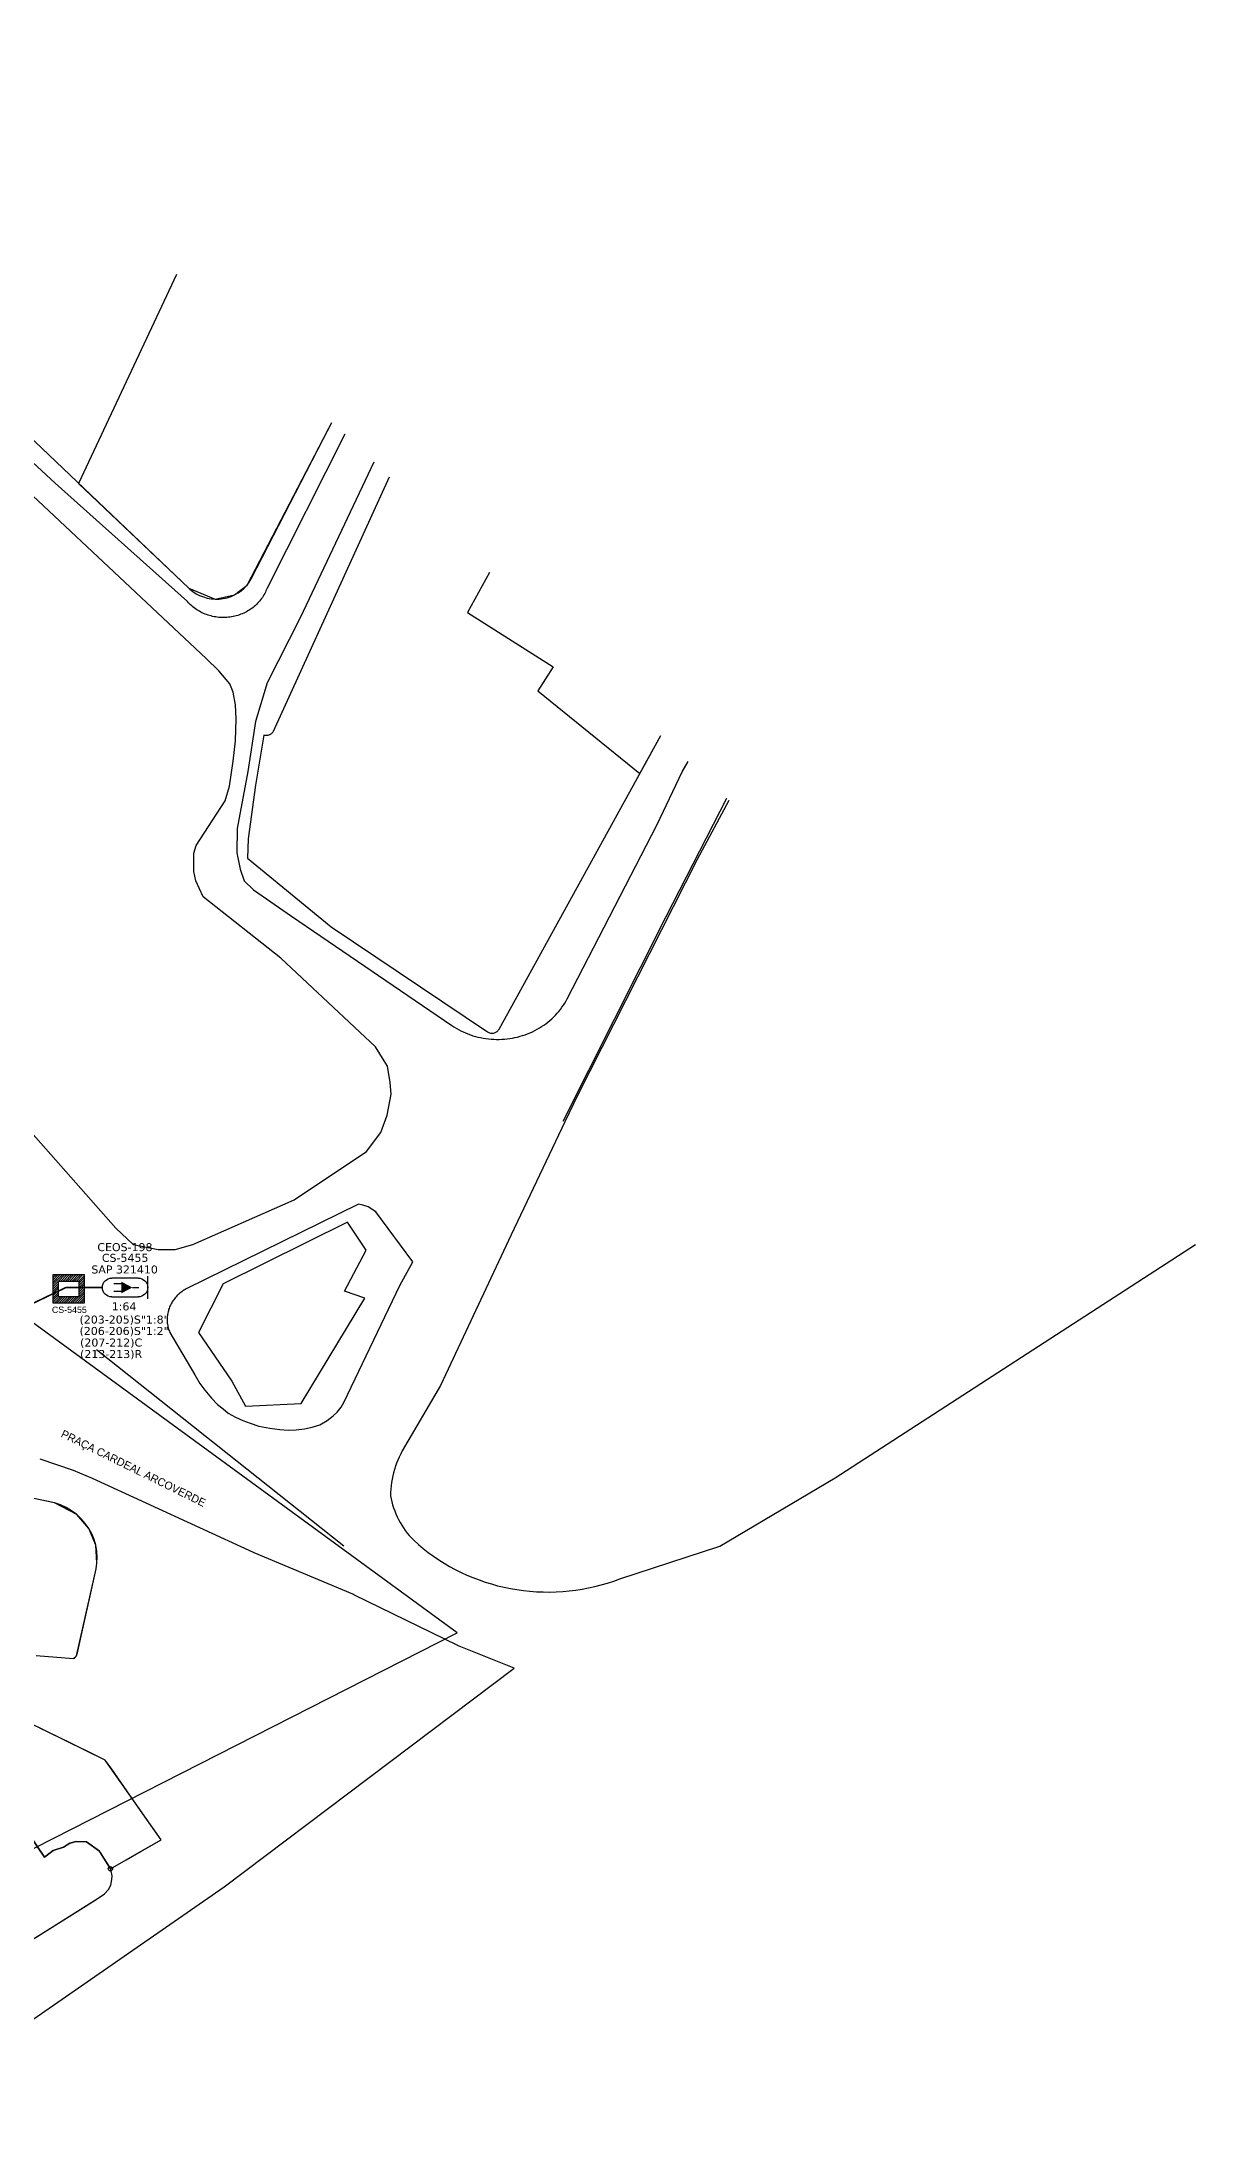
# Model space of a CAD drawing. Header units: millimetres. Extents: x 1075 to 1436, y -3191 to -2905.
# Drawn here: x 1290 to 1435.6, y -3178.1 to -2915.4 of the extents above; entities that cross this region are included whole.
import ezdxf
from ezdxf.enums import TextEntityAlignment as Align

# ---------------------------------------------------------------- set-up
doc = ezdxf.new("R2010")
doc.units = ezdxf.units.MM
for name, color, linetype in [('10.0-Cartográfico', 252, 'Continuous'), ('10.1-Caixas Subterrâneas', 5, 'Continuous'), ('10.3-Nome das Ruas', 252, 'Continuous'), ('20.4-CEOS', 1, 'Continuous'), ('CAP a instalar', 1, 'Continuous'), ('E.T.', 7, 'Continuous')]:
    doc.layers.add(name, color=color, linetype=linetype)
doc.styles.add('ARIAL', font='arial.ttf')
doc.styles.add('siredit', font='verdana.ttf')

# ---------------------------------------------------------------- blocks, each defined once
blk = doc.blocks.new('DV')
at = {"linetype": 'Continuous'}
blk.add_circle((0, 0), 0.00000275, dxfattribs=at)
blk = doc.blocks.new('*X27')
at = {"color": 0, "linetype": 'Continuous'}
for p, q in [((-1.25, 0.34099), (-0.49099, 1.1)), ((-1.25, 0.517767), (-0.667767, 1.1)), ((-1.25, 0.694544), (-0.844544, 1.1)), ((-1.25, 0.87132), (-1.02132, 1.1)), ((-1.25, 1.048097), (-1.198097, 1.1)), ((-1.25, 0.164214), (-0.8035, 0.610714)), ((-1.25, -0.012563), (-0.8035, 0.433937)), ((-1.25, -0.18934), (-0.8035, 0.25716)), ((-1.25, -0.366117), (-0.8035, 0.080383)), ((-0.789214, 0.625), (-0.314214, 1.1)), ((-0.612437, 0.625), (-0.137437, 1.1)), ((-0.43566, 0.625), (0.03934, 1.1)), ((-0.258883, 0.625), (0.216117, 1.1)), ((-0.082107, 0.625), (0.392893, 1.1)), ((0.09467, 0.625), (0.56967, 1.1)), ((0.271447, 0.625), (0.746447, 1.1)), ((0.448223, 0.625), (0.923223, 1.1)), ((0.625, 0.625), (1.1, 1.1)), ((0.801777, 0.625), (1.25, 1.073223)), ((0.8035, 0.449947), (1.25, 0.896447)), ((0.8035, 0.27317), (1.25, 0.71967)), ((0.8035, 0.096393), (1.25, 0.542893)), ((0.8035, -0.080383), (1.25, 0.366117)), ((0.8035, -0.25716), (1.25, 0.18934)), ((0.8035, -0.433937), (1.25, 0.012563)), ((-1.25, -0.542893), (-0.8035, -0.096393)), ((-1.25, -0.71967), (-0.8035, -0.27317)), ((-1.25, -0.896447), (-0.8035, -0.449947)), ((-1.25, -1.073223), (-0.801777, -0.625)), ((-1.1, -1.1), (-0.625, -0.625)), ((-0.923223, -1.1), (-0.448223, -0.625)), ((-0.746447, -1.1), (-0.271447, -0.625)), ((-0.56967, -1.1), (-0.09467, -0.625)), ((-0.392893, -1.1), (0.082107, -0.625)), ((-0.216117, -1.1), (0.258883, -0.625)), ((-0.03934, -1.1), (0.43566, -0.625)), ((0.137437, -1.1), (0.612437, -0.625)), ((0.314214, -1.1), (0.789214, -0.625)), ((0.49099, -1.1), (1.25, -0.34099)), ((0.667767, -1.1), (1.25, -0.517767)), ((0.8035, -0.610714), (1.25, -0.164214)), ((0.844544, -1.1), (1.25, -0.694544)), ((1.02132, -1.1), (1.25, -0.87132)), ((1.198097, -1.1), (1.25, -1.048097))]:
    blk.add_line(p, q, dxfattribs=at)
blk = doc.blocks.new('MANHOLE_MQ')
at = {"color": 0, "linetype": 'Continuous'}
for p, q in [((0.00000623, 0.00000569), (-0.00000627, 0.00000569)), ((-0.00000627, 0.00000569), (-0.00000627, -0.00000531)), ((-0.00000404, 0.00000331), (0.00000399, 0.00000331)), ((-0.00000404, -0.00000294), (-0.00000404, 0.00000331)), ((0.00000399, 0.00000331), (0.00000399, -0.00000294)), ((0.00000623, -0.00000531), (0.00000623, 0.00000569)), ((-0.00000627, -0.00000531), (0.00000623, -0.00000531)), ((0.00000399, -0.00000294), (-0.00000404, -0.00000294)), ((0.00000399, -0.00000294), (0.00000399, -0.00000294))]:
    blk.add_line(p, q, dxfattribs=at)
at = {"color": 0, "linetype": 'Continuous', "xscale": 5e-06, "yscale": 5e-06, "zscale": 1e-05}
blk.add_blockref('*X27', (-0.00000002, 0.00000019), dxfattribs=at)
blk = doc.blocks.new('*U104')
at = {"layer": '20.4-CEOS'}
for p, q in [((-4.54, 1.19), (-1.19, 1.19)), ((-1.19, -1.19), (-4.54, -1.19))]:
    blk.add_line(p, q, dxfattribs=at)
for points in [[(-5.73, -1.43), (-5.73, 1.44)], [(-3.79, 0), (-4.59, 0)], [(-2.47, 0.48), (-1.45, 0.48)], [(-2.47, -0.52), (-1.45, -0.52)]]:
    blk.add_lwpolyline(points, dxfattribs=at)
blk.add_lwpolyline([(-3.79, 0, 0, 1.47, 0), (-2.41, 0, 1.47, 1.47, 0)], format="xyseb", dxfattribs=at)
for centre, start, end in [((-4.54, 0), 90, 270), ((-1.19, 0), 270, 90)]:
    blk.add_arc(centre, 1.19, start, end, dxfattribs=at)
at = {"layer": '20.4-CEOS', "color": 7, "style": 'siredit'}
for tag, p in [('FID', (-2.86, 5.6)), ('LOCAL', (-2.86, 4.24)), ('SAP', (-2.81, 2.77)), ('RACIO_SPLITAGEM', (-2.86, -1.88))]:
    blk.add_attdef(tag, text='', height=1.01, dxfattribs=at).set_placement(p, align=Align.TOP_CENTER)
for tag, flags, p in [('ID_ATIVIDADE', 3, (-2.86, -3.58)), ('FATOR', 1, (-2.86, -4.89))]:
    blk.add_attdef(tag, text='', height=1.01, dxfattribs=dict(at, flags=flags)).set_placement(p, align=Align.TOP_CENTER)
at = {"layer": '20.4-CEOS', "color": 7, "style": 'siredit', "flags": 3}
blk.add_attdef('QTDE', (-4.97, -7.12), '', height=1.01, dxfattribs=at)
blk = doc.blocks.new('*U102')
at = {"layer": '20.4-CEOS', "color": 7, "style": 'siredit'}
for tag, p in [('FIBRAS_SPLITTER', (0, 0)), ('FIBRAS_TOP_C', (0, -4.13)), ('RESERVA_FINAIS', (0, -5.46))]:
    blk.add_attdef(tag, p, '', height=1.01, dxfattribs=at)
for tag, p, flags in [('ID_ATIVIDADE', (0, -6.77), 3), ('FATOR', (0, -8.09), 1), ('QTDE', (0, -9.4), 1), ('FID', (0, -10.71), 1)]:
    blk.add_attdef(tag, p, '', height=1.01, dxfattribs=dict(at, flags=flags))
blk = doc.blocks.new('*U103')
at = {"layer": '20.4-CEOS', "color": 7, "style": 'siredit'}
blk.add_attdef('FIBRAS_SPLITTER', (0, 0), '', height=1.01, dxfattribs=at)
for tag, p, flags in [('ID_ATIVIDADE', (0, -1.48), 3), ('FATOR', (0, -2.79), 1), ('QTDE', (0, -4.11), 1), ('FID', (0, -5.42), 1)]:
    blk.add_attdef(tag, p, '', height=1.01, dxfattribs=dict(at, flags=flags))

msp = doc.modelspace()

# ---------------------------------------------------------------- linework, layer by layer
at = {"layer": '10.0-Cartográfico'}
for points in [[(1310.76, -2993.23), (1284.73, -2968.82), (1259.4, -2945.68), (1233.96, -2922.67), (1225.6, -2915.6), (1224.49, -2915.37), (1223.19, -2915.39), (1221.93, -2915.5), (1220.52, -2915.8), (1218.17, -2917.59), (1194.29, -2936.07), (1192.73, -2938.35), (1191.92, -2941.8), (1191.84, -2943.77), (1192.62, -2946.12), (1196.1, -2950.74), (1226.43, -2984.76), (1257.4, -3018.27), (1263.35, -3024.81)], [(1307.03, -2944.77), (1294.68, -2971.12), (1308.58, -2984.35), (1311.91, -2985.71), (1314.37, -2985.18), (1315.93, -2983.97), (1326.64, -2963.43)], [(1328.28, -2964.92), (1318.46, -2984.32), (1318.4, -2984.5), (1318.32, -2984.67), (1318.25, -2984.84), (1318.16, -2985.01), (1318.07, -2985.18), (1317.97, -2985.34), (1317.87, -2985.5), (1317.76, -2985.66), (1317.65, -2985.81), (1317.52, -2985.96), (1317.4, -2986.11), (1317.27, -2986.25), (1317.13, -2986.39), (1316.99, -2986.52), (1316.84, -2986.65), (1316.69, -2986.77), (1316.53, -2986.89), (1316.37, -2987), (1316.21, -2987.11), (1316.04, -2987.21), (1315.87, -2987.31), (1315.69, -2987.4), (1315.51, -2987.49), (1315.33, -2987.57), (1315.15, -2987.64), (1314.96, -2987.71), (1314.77, -2987.77), (1314.58, -2987.83), (1314.38, -2987.88), (1314.19, -2987.92), (1313.99, -2987.96), (1313.79, -2987.99), (1313.59, -2988.01), (1313.39, -2988.03), (1313.19, -2988.04), (1312.99, -2988.05), (1312.78, -2988.04), (1312.58, -2988.04), (1312.38, -2988.02), (1312.18, -2988), (1311.98, -2987.97), (1311.78, -2987.94), (1311.59, -2987.9), (1311.39, -2987.85), (1311.2, -2987.8), (1311.01, -2987.74), (1310.82, -2987.68), (1310.63, -2987.6), (1310.45, -2987.53), (1310.27, -2987.44), (1310.09, -2987.35), (1309.92, -2987.26), (1309.75, -2987.16), (1309.58, -2987.06), (1309.42, -2986.94), (1309.26, -2986.83), (1309.11, -2986.71), (1308.96, -2986.58), (1308.81, -2986.45), (1308.67, -2986.32), (1308.54, -2986.18), (1308.41, -2986.03), (1291.73, -2971.1), (1273.53, -2954.29)], [(1281.18, -2958.28), (1308.58, -2984.35), (1308.7, -2984.46), (1309.08, -2984.77), (1309.51, -2985.04), (1309.95, -2985.27), (1310.42, -2985.45), (1310.91, -2985.59), (1311.41, -2985.67), (1311.91, -2985.71), (1312.43, -2985.71), (1312.94, -2985.65), (1313.43, -2985.54), (1313.91, -2985.38), (1314.37, -2985.18), (1314.81, -2984.94), (1315.22, -2984.65), (1315.59, -2984.32), (1315.93, -2983.97), (1316.22, -2983.59), (1316.46, -2983.17), (1326.26, -2964.15), (1326.65, -2963.44)], [(1331.92, -2968.45), (1322.64, -2988.09), (1318.46, -2996.3), (1317, -3001.15), (1316.03, -3007.47), (1314.67, -3014.67), (1314.65, -3017.73), (1315.07, -3019.81), (1315.55, -3021.27), (1316.76, -3022.42), (1321.56, -3025.73), (1341.76, -3039.52), (1342.04, -3039.7), (1342.32, -3039.87), (1342.61, -3040.04), (1342.9, -3040.19), (1343.2, -3040.33), (1343.5, -3040.47), (1343.81, -3040.59), (1344.12, -3040.71), (1344.44, -3040.81), (1344.76, -3040.91), (1345.08, -3040.99), (1345.41, -3041.06), (1345.74, -3041.13), (1346.07, -3041.18), (1346.41, -3041.22), (1346.74, -3041.25), (1347.08, -3041.27), (1347.41, -3041.28), (1347.75, -3041.28), (1348.08, -3041.27), (1348.42, -3041.25), (1348.75, -3041.21), (1349.09, -3041.17), (1349.42, -3041.12), (1349.75, -3041.05), (1350.07, -3040.98), (1350.4, -3040.89), (1350.72, -3040.79), (1351.03, -3040.69), (1351.35, -3040.57), (1351.65, -3040.44), (1351.96, -3040.31), (1352.25, -3040.16), (1352.55, -3040.01), (1352.83, -3039.84), (1353.11, -3039.67), (1353.38, -3039.49), (1353.65, -3039.3), (1353.91, -3039.1), (1354.16, -3038.89), (1354.4, -3038.68), (1354.64, -3038.45), (1354.87, -3038.22), (1355.08, -3037.99), (1355.29, -3037.74), (1355.49, -3037.49), (1355.68, -3037.23), (1355.86, -3036.97), (1356.03, -3036.7), (1356.2, -3036.43), (1356.35, -3036.15), (1367.7, -3014.16), (1370.87, -3007.52), (1371.6, -3006.22)], [(1333.88, -2970.32), (1319.24, -3002.41), (1319.19, -3002.49), (1319.13, -3002.57), (1319.06, -3002.64), (1319, -3002.71), (1318.91, -3002.77), (1318.83, -3002.83), (1318.74, -3002.86), (1318.64, -3002.9), (1318.54, -3002.92), (1318.44, -3002.94), (1318.34, -3002.94), (1318.24, -3002.94), (1318.14, -3002.92), (1318.04, -3002.9), (1317, -3009.2), (1316.09, -3015.95), (1315.99, -3018.4), (1326.55, -3027.07), (1346.28, -3040.33), (1346.37, -3040.38), (1346.46, -3040.43), (1346.55, -3040.45), (1346.65, -3040.48), (1346.75, -3040.5), (1346.85, -3040.5), (1346.95, -3040.49), (1347.05, -3040.48), (1347.15, -3040.46), (1347.25, -3040.43), (1347.34, -3040.38), (1347.42, -3040.33), (1347.51, -3040.27), (1347.57, -3040.2), (1347.64, -3040.12), (1347.7, -3040.05), (1347.74, -3039.97), (1368.16, -3002.95)], [(1346.54, -2982.37), (1343.75, -2987.4), (1354.59, -2994.26), (1352.64, -2997.31), (1365.53, -3007.72), (1368.16, -3002.95)], [(1333.23, -3043.98), (1332.13, -3042.22), (1320.18, -3031.03), (1310.41, -3023.27), (1309.45, -3021.28), (1309.23, -3020.08), (1309.22, -3018.85), (1309.2, -3017.76), (1309.52, -3016.82), (1313.16, -3011.19), (1313.71, -3009.31), (1314.19, -3006.19), (1314.48, -3003.6), (1314.57, -3000.83), (1314.46, -2999.06), (1314.19, -2997.45), (1313.78, -2996.4), (1312.38, -2994.77), (1310.76, -2993.23)], [(1355.85, -3051.62), (1368.84, -3025.78), (1376.47, -3010.86)], [(1376.76, -3011.14), (1372.75, -3018.59), (1357.68, -3048.26), (1356.06, -3051.67)], [(1263.35, -3024.81), (1276.27, -3039), (1299.38, -3065.12), (1301.54, -3067.16), (1304.73, -3067.81), (1306.86, -3067.78), (1309.08, -3067.17), (1321.87, -3061.51), (1331.03, -3055.41), (1332.81, -3053.03), (1333.63, -3050.85), (1334.12, -3048.19), (1334, -3046.72), (1333.65, -3044.66), (1333.23, -3043.98)], [(1356.06, -3051.67), (1349.25, -3065.96), (1340.37, -3084.94), (1335.53, -3093.22), (1335.33, -3093.59), (1335.14, -3093.98), (1334.97, -3094.36), (1334.81, -3094.76), (1334.67, -3095.15), (1334.54, -3095.56), (1334.43, -3095.96), (1334.33, -3096.37), (1334.24, -3096.78), (1334.17, -3097.19), (1334.11, -3097.61), (1334.07, -3098.03), (1334.05, -3098.45), (1334.04, -3098.87), (1334.11, -3099.26), (1334.21, -3099.64), (1334.31, -3100.03), (1334.43, -3100.41), (1334.57, -3100.78), (1334.72, -3101.15), (1334.88, -3101.52), (1335.06, -3101.88), (1335.25, -3102.23), (1335.45, -3102.58), (1335.67, -3102.92), (1335.9, -3103.26), (1336.14, -3103.58), (1336.4, -3103.9), (1336.97, -3104.46), (1337.56, -3105), (1338.17, -3105.51), (1338.8, -3106.01), (1339.45, -3106.49), (1340.12, -3106.94), (1340.8, -3107.38), (1341.5, -3107.79), (1342.22, -3108.18), (1342.94, -3108.54), (1343.69, -3108.88), (1344.44, -3109.2), (1345.21, -3109.49), (1345.98, -3109.76), (1346.77, -3110), (1347.56, -3110.22), (1348.37, -3110.41), (1349.18, -3110.58), (1349.99, -3110.72), (1350.81, -3110.83), (1351.63, -3110.92), (1352.46, -3110.98), (1353.29, -3111.01), (1354.12, -3111.02), (1354.94, -3111), (1355.77, -3110.95), (1356.6, -3110.88), (1357.42, -3110.78), (1358.23, -3110.66), (1359.05, -3110.5), (1359.85, -3110.32), (1360.65, -3110.12), (1361.44, -3109.89), (1362.22, -3109.64), (1362.99, -3109.36), (1375.61, -3105.22), (1390.17, -3096.6), (1435.63, -3067.17)], [(1306.19, -3078.27), (1309.33, -3083.63), (1309.99, -3084.71), (1310.61, -3085.54), (1311.44, -3086.54), (1312.21, -3087.34), (1312.91, -3087.91), (1313.56, -3088.43), (1314.49, -3088.95), (1315.4, -3089.39), (1316.33, -3089.71), (1317.41, -3090.08), (1318.79, -3090.34), (1320.09, -3090.51), (1321.11, -3090.59), (1322.14, -3090.56), (1323.17, -3090.44), (1324.16, -3090.22), (1325.13, -3089.91), (1326.03, -3089.36), (1326.79, -3088.79), (1327.3, -3088.33), (1327.82, -3087.71), (1328.14, -3087.1), (1335.23, -3072.35), (1336.85, -3069.35), (1332.18, -3063.05), (1331.24, -3062.41), (1330.53, -3062.2), (1330, -3062.09), (1308.25, -3072.77), (1308.11, -3072.85), (1307.97, -3072.94), (1307.83, -3073.03), (1307.7, -3073.12), (1307.57, -3073.22), (1307.44, -3073.32), (1307.32, -3073.42), (1307.2, -3073.53), (1307.09, -3073.64), (1306.98, -3073.76), (1306.87, -3073.88), (1306.77, -3074), (1306.68, -3074.13), (1306.58, -3074.26), (1306.5, -3074.39), (1306.42, -3074.53), (1306.34, -3074.66), (1306.27, -3074.8), (1306.2, -3074.95), (1306.14, -3075.09), (1306.09, -3075.24), (1306.04, -3075.38), (1306, -3075.53), (1305.96, -3075.68), (1305.92, -3075.84), (1305.9, -3075.99), (1305.88, -3076.14), (1305.86, -3076.3), (1305.85, -3076.45), (1305.85, -3076.61), (1305.85, -3076.76), (1305.86, -3076.91), (1305.87, -3077.07), (1305.89, -3077.22), (1305.92, -3077.37), (1305.95, -3077.53), (1305.99, -3077.68), (1306.03, -3077.83), (1306.08, -3077.97), (1306.13, -3078.12), (1306.19, -3078.27)], [(1314, -3084.41), (1315.75, -3087.56), (1322.76, -3087.23), (1330.79, -3073.92), (1328.22, -3073.07), (1330.97, -3067.89), (1328.62, -3064.35), (1312.9, -3072.14), (1309.81, -3078.28), (1314, -3084.41)], [(1269.93, -3178.07), (1313.03, -3148.24), (1349.65, -3120.62), (1342.71, -3117.84), (1342.52, -3117.75), (1329.42, -3111.37), (1329.27, -3111.3), (1316.83, -3106.07), (1316.73, -3106.04), (1296.43, -3096.7), (1294.02, -3095.67), (1289.81, -3094.25)], [(1289.31, -3119.03), (1294.05, -3119.4), (1294.14, -3119.35), (1294.21, -3119.28), (1294.29, -3119.22), (1294.34, -3119.14), (1294.39, -3119.06), (1294.43, -3118.97), (1294.47, -3118.88), (1294.48, -3118.84), (1296.88, -3108.11), (1296.99, -3107.36), (1297.03, -3106.6), (1296.99, -3105.85), (1296.86, -3105.1), (1296.64, -3104.37), (1296.35, -3103.66), (1295.97, -3103), (1295.52, -3102.36), (1295.01, -3101.78), (1294.43, -3101.25), (1293.78, -3100.78), (1293.1, -3100.37), (1292.37, -3100.03), (1291.61, -3099.76), (1290.89, -3099.58), (1277.98, -3096.98)], [(1289.31, -3119.03), (1294.05, -3119.4), (1294.39, -3119.06), (1296.88, -3108.11), (1296.99, -3107.36), (1296.86, -3105.1), (1295.97, -3103), (1294.43, -3101.25), (1291.61, -3099.76), (1284.17, -3098.22)], [(1274.53, -3121.17), (1256.81, -3130.2), (1277.19, -3161.76), (1289.64, -3154.37), (1297.15, -3149.64), (1297.93, -3149.09), (1298.46, -3148.55), (1298.74, -3148.03), (1298.88, -3147.31), (1298.89, -3146.85), (1298.83, -3146.4), (1298.69, -3145.93), (1297.3, -3143.74), (1295.69, -3142.55), (1294.83, -3142.53), (1294.35, -3142.5), (1293.57, -3142.71), (1292.87, -3143.17), (1292.76, -3143.21), (1291.46, -3143.63), (1290.36, -3144.47), (1274.53, -3121.17)], [(1284.52, -3157.57), (1296.75, -3149.92), (1297.93, -3149.09), (1298.46, -3148.55), (1298.74, -3148.03), (1298.88, -3147.31), (1298.89, -3146.85), (1298.83, -3146.4), (1298.69, -3145.93), (1305.11, -3142.31), (1298.04, -3132.22), (1285.69, -3126.2)], [(1287.03, -3139.56), (1290.36, -3144.47), (1291.46, -3143.63), (1292.76, -3143.21), (1293.57, -3142.71), (1294.35, -3142.5), (1295.69, -3142.55), (1297.3, -3143.74), (1297.39, -3143.87), (1298.69, -3145.93), (1300.68, -3144.81), (1302.59, -3143.73), (1305.11, -3142.31), (1302.79, -3139), (1300.77, -3136.12), (1298.85, -3133.38), (1298.04, -3132.22), (1295.94, -3131.19), (1294.61, -3130.55), (1293.54, -3130.02), (1290.83, -3128.71), (1289.76, -3128.18)]]:
    msp.add_lwpolyline(points, dxfattribs=at)
at = {"layer": 'CAP a instalar', "ltscale": 5, "const_width": 0.2}
for points in [[(1239.51, -3098.36), (1293.05, -3072.6)], [(1293.05, -3072.6), (1297.67, -3072.59)]]:
    msp.add_lwpolyline(points, dxfattribs=at)
at = {"layer": 'E.T.', "color": 2}
msp.add_lwpolyline([(1279.37, -3148.69), (1284.49, -3145.65), (1342.44, -3116.17), (1264.54, -3059.25), (1229.8, -3015.14), (1179.61, -2964.8), (1112.51, -3006.4), (1202.24, -3113.54), (1141.1, -3144.59), (1160.77, -3168.45), (1224.31, -3133.99), (1249.52, -3170.88), (1279.37, -3148.69), (1279.37, -3148.69)], dxfattribs=at)
at = {"layer": 'E.T.'}
msp.add_lwpolyline([(1296.95, -3080.42), (1328.13, -3105.2)], dxfattribs=at)

# ---------------------------------------------------------------- block references
at = {"layer": '10.0-Cartográfico', "xscale": 100000, "yscale": 100000, "zscale": 100000}
msp.add_blockref('DV', (1298.69, -3145.93), dxfattribs=at)
at = {"layer": '10.1-Caixas Subterrâneas', "color": 30, "xscale": 319787.5543111581, "yscale": 319787.5543111582, "zscale": 319787.5543111582, "rotation": 180.0000000000627}
msp.add_blockref('MANHOLE_MQ', (1293.41, -3072.71), dxfattribs=at)
at = {"layer": '20.4-CEOS', "color": 0, "lineweight": 0}
ref = msp.add_blockref('*U104', (1297.67, -3072.59), dxfattribs=dict(at, xscale=-1))
ref.add_attrib('FID', 'CEOS-198', dxfattribs={"color": 7, "height": 1.01, "style": 'siredit'}).set_placement((1300.52, -3066.99), align=Align.TOP_CENTER)
ref.add_attrib('LOCAL', 'CS-5455', dxfattribs={"color": 7, "height": 1.01, "style": 'siredit'}).set_placement((1300.55, -3068.34), align=Align.TOP_CENTER)
ref.add_attrib('SAP', 'SAP 321410', dxfattribs={"color": 7, "height": 1.01, "style": 'siredit'}).set_placement((1300.48, -3069.81), align=Align.TOP_CENTER)
ref.add_attrib('RACIO_SPLITAGEM', '1:64', dxfattribs={"color": 7, "height": 1.01, "style": 'siredit'}).set_placement((1300.41, -3074.47), align=Align.TOP_CENTER)
ref = msp.add_blockref('*U102', (1304.85, -3077.14), dxfattribs=dict(at, xscale=-1))
ref.add_attrib('FIBRAS_SPLITTER', '(203-205)S"1:8"', (1294.79, -3077.14), dxfattribs={"color": 7, "height": 1.0097, "style": 'siredit'})
ref.add_attrib('FIBRAS_TOP_C', '(207-212)C', (1294.86, -3080.04), dxfattribs={"color": 7, "height": 1.01, "style": 'siredit'})
ref.add_attrib('RESERVA_FINAIS', '(213-213)R', (1294.86, -3081.49), dxfattribs={"color": 7, "height": 1.01, "style": 'siredit'})
ref = msp.add_blockref('*U103', (1304.85, -3078.58), dxfattribs=dict(at, xscale=-1))
ref.add_attrib('FIBRAS_SPLITTER', '(206-206)S"1:2"', (1294.79, -3078.58), dxfattribs={"color": 7, "height": 1.0097, "style": 'siredit'})

# ---------------------------------------------------------------- texts
at = {"layer": '10.1-Caixas Subterrâneas', "color": 30, "style": 'ARIAL'}
msp.add_text('CS-5455', height=0.8, dxfattribs=at).set_placement((1291.3, -3075.8))
at = {"layer": '10.3-Nome das Ruas'}
msp.add_text('PRAÇA CARDEAL ARCOVERDE', height=1, rotation=333.7686, dxfattribs=at).set_placement((1292.35, -3091.4))

doc.saveas('drawing.dxf')
